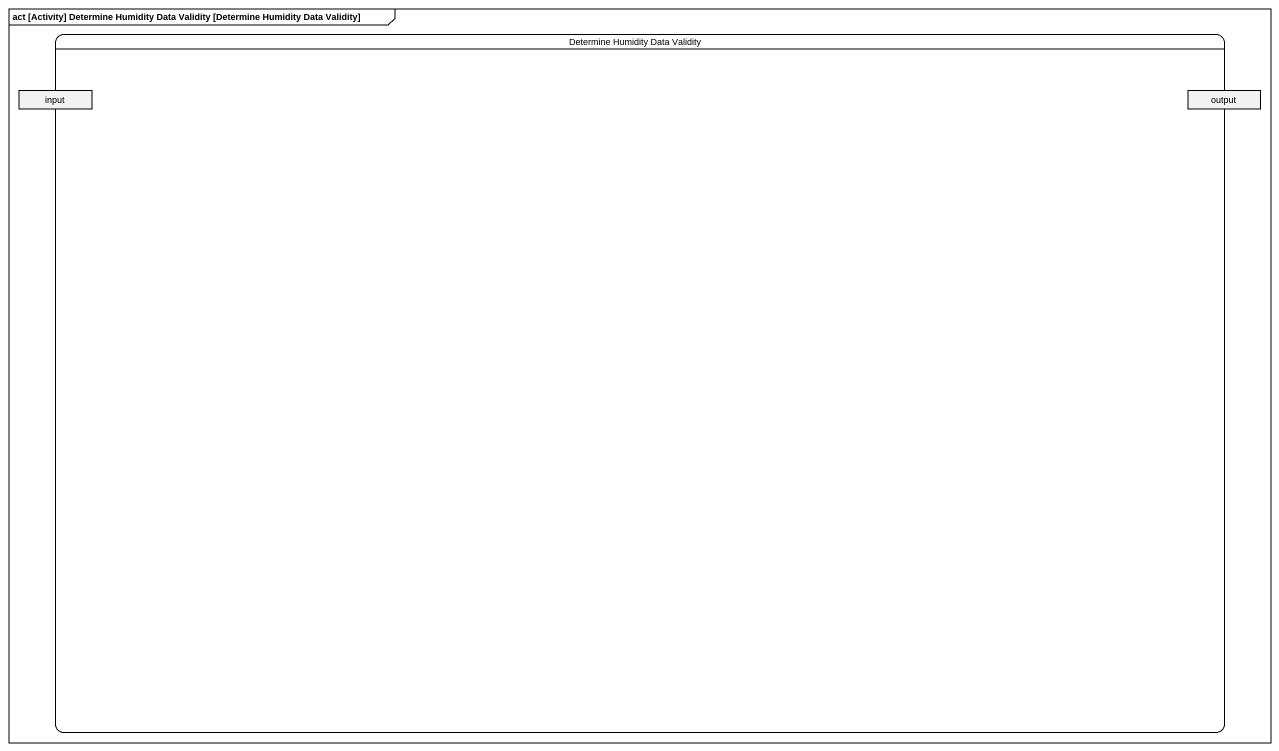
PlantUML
@startuml
mainframe act [Activity] Determine Humidity Data Validity [Determine Humidity Data Validity]
hide empty description
state "Determine Humidity Data Validity" as Determine_Humidity_Data {
  state input <<object>>
  state output <<object>>
}
@enduml
